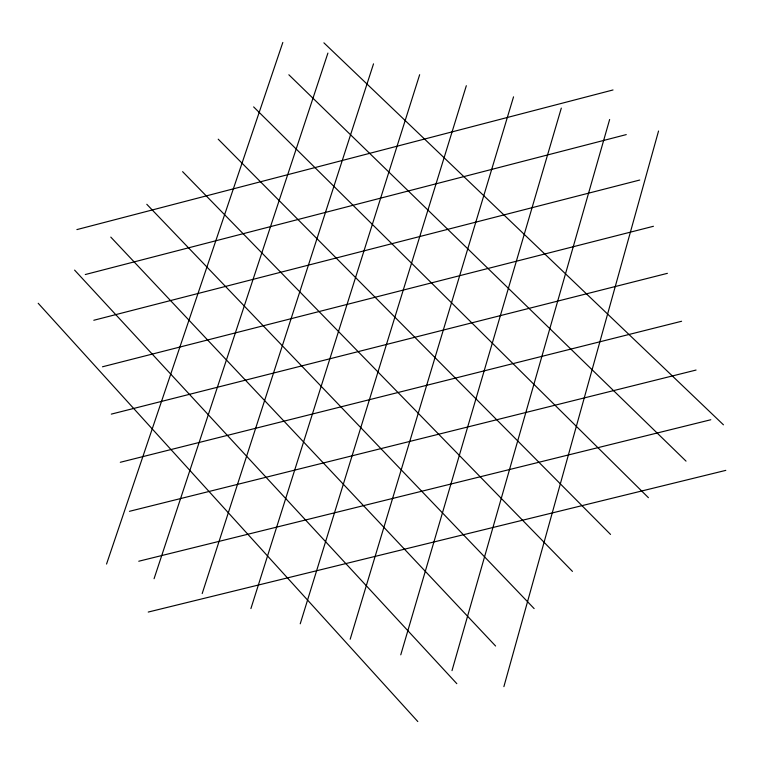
<?xml version="1.0" encoding="UTF-8"?>
<svg xmlns="http://www.w3.org/2000/svg" width="764" height="764" viewBox="0 0 764 764"><rect width="100%" height="100%" fill="white"/><g stroke="black" fill="none" stroke-linecap="round" stroke-linejoin="round"><path stroke-width="1.15" d="M503.887 686.645L658.549 131.016M452.001 670.639L609.643 119.49M400.766 654.834L561.311 108.096M350.189 639.22L513.542 96.837M300.233 623.806L466.327 85.711M250.907 608.593L419.656 74.71M202.193 593.561L373.52 63.842M154.07 578.711L327.909 53.088M106.549 564.052L282.823 42.459M76.887 229.601L613.024 89.961M85.272 274.543L626.26 134.598M93.8 320.269L639.726 180.037M102.481 366.787L653.44 226.278M111.315 414.117L667.392 273.34M120.301 462.287L681.593 321.262M129.45 511.317L696.061 370.053M138.762 561.234L710.797 419.751M148.235 612.059L725.8 470.366M323.898 42.832L723.451 424.813M288.859 74.776L686.034 461.131M253.629 106.893L648.407 497.67M218.208 139.182L610.541 534.428M182.596 171.642L572.456 571.396M146.793 204.284L534.141 608.593M110.79 237.098L495.597 646.019M74.595 270.103L456.815 683.665M38.2 303.279L417.803 721.541"/></g></svg>
